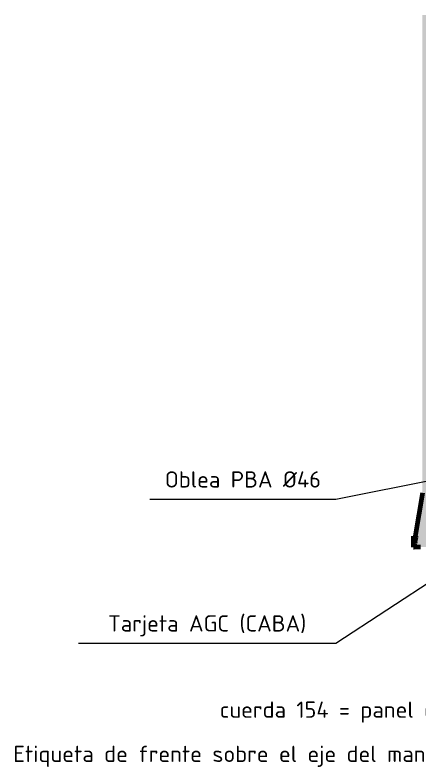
# Model space of a CAD drawing. Header units: millimetres. Extents: x 0 to 2382, y 0 to 420.
# Drawn here: x 2110.9 to 2155.8, y 208.7 to 291.9 of the extents above; entities that cross this region are included whole.
import ezdxf
from ezdxf.enums import TextEntityAlignment as Align

# ---------------------------------------------------------------- set-up
doc = ezdxf.new("R2010")
doc.units = ezdxf.units.MM
for name, color, linetype, lineweight in [('01-VISIBLE', 7, 'CONTINUOUS', 70), ('06-TEXTO', 7, 'CONTINUOUS', 25), ('08-FINA', 5, 'CONTINUOUS', 18), ('13-GRAFICA', 30, 'CONTINUOUS', 18)]:
    doc.layers.add(name, color=color, linetype=linetype, lineweight=lineweight)
doc.styles.add('ISO3098', font='isocpeur.ttf')

msp = doc.modelspace()

# ---------------------------------------------------------------- hatches: boundary and pattern name
at = {"layer": '13-GRAFICA', "true_color": 0x202020}
h = msp.add_hatch(color=7, dxfattribs=at)
h.dxf.hatch_style = 1
h.paths.add_polyline_path([(2155.273, 234.2), (2155.273, 234.5), (2155.373, 234.5), (2155.373, 235.1), (2155.473, 235.1), (2155.473, 235.7), (2155.573, 235.7), (2155.573, 236.3), (2155.673, 236.3), (2155.673, 236.9), (2155.773, 236.9), (2155.773, 237.5), (2155.873, 237.5), (2155.873, 238.1), (2155.973, 238.1), (2155.973, 238.7), (2156.073, 238.7), (2156.073, 291.9), (2159.273, 291.9), (2159.273, 281.9), (2158.773, 281.9), (2158.773, 278.3), (2159.273, 278.3), (2159.273, 238.6), (2159.373, 238.6), (2159.373, 237.9), (2159.473, 237.9), (2159.473, 237.2), (2159.573, 237.2), (2159.573, 236.5), (2159.673, 236.5), (2159.873, 234.7), (2159.973, 234.7), (2159.973, 234.3), (2160.273, 234.2), (2160.273, 233), (2155.073, 233), (2155.073, 234.2)])

# ---------------------------------------------------------------- linework, layer by layer
at = {"layer": '01-VISIBLE'}
for p, q in [((2156.073, 239), (2155.273, 234.2)), ((2155.073, 234.2), (2155.349, 234.2)), ((2155.073, 233), (2155.073, 234.2)), ((2155.073, 233), (2155.143, 233))]:
    msp.add_line(p, q, dxfattribs=at)
for points in [[(2155.349, 234.2), (2155.332, 234.1), (2155.315, 234), (2155.298, 233.9), (2155.28, 233.8), (2155.263, 233.7), (2155.246, 233.6), (2155.229, 233.5), (2155.212, 233.4), (2155.195, 233.3), (2155.177, 233.2), (2155.16, 233.1), (2155.143, 233)], [(2155.852, 233), (2155.75, 233), (2155.649, 233), (2155.548, 233), (2155.447, 233), (2155.346, 233), (2155.244, 233), (2155.143, 233)]]:
    msp.add_lwpolyline(points, dxfattribs=at)
at = {"layer": '08-FINA'}
for p, q in [((2179.473, 244.847), (2146.473, 238.247)), ((2179.473, 243.947), (2146.473, 222.304)), ((2146.473, 238.247), (2125.881, 238.247)), ((2146.473, 222.304), (2117.961, 222.304))]:
    msp.add_line(p, q, dxfattribs=at)

# ---------------------------------------------------------------- texts
at = {"layer": '06-TEXTO', "style": 'ISO3098'}
for s, p in [('Oblea PBA Ø46', (2136.177, 239.047)), ('Tarjeta AGC (CABA)', (2132.217, 223.104))]:
    msp.add_text(s, height=1.8, dxfattribs=at).set_placement(p, align=Align.BOTTOM_CENTER)
for s, p in [('cuerda 154 = panel central (arco 108° = 179 mm desarrollados); colores reales', (2178, 215)), ('Etiqueta de frente sobre el eje del manómetro; oblea inmediatamente debajo, sin otra identificación entre ambas (Res.', (2178, 210.1))]:
    msp.add_text(s, height=1.8, dxfattribs=at).set_placement(p, align=Align.MIDDLE_CENTER)

doc.saveas('drawing.dxf')
